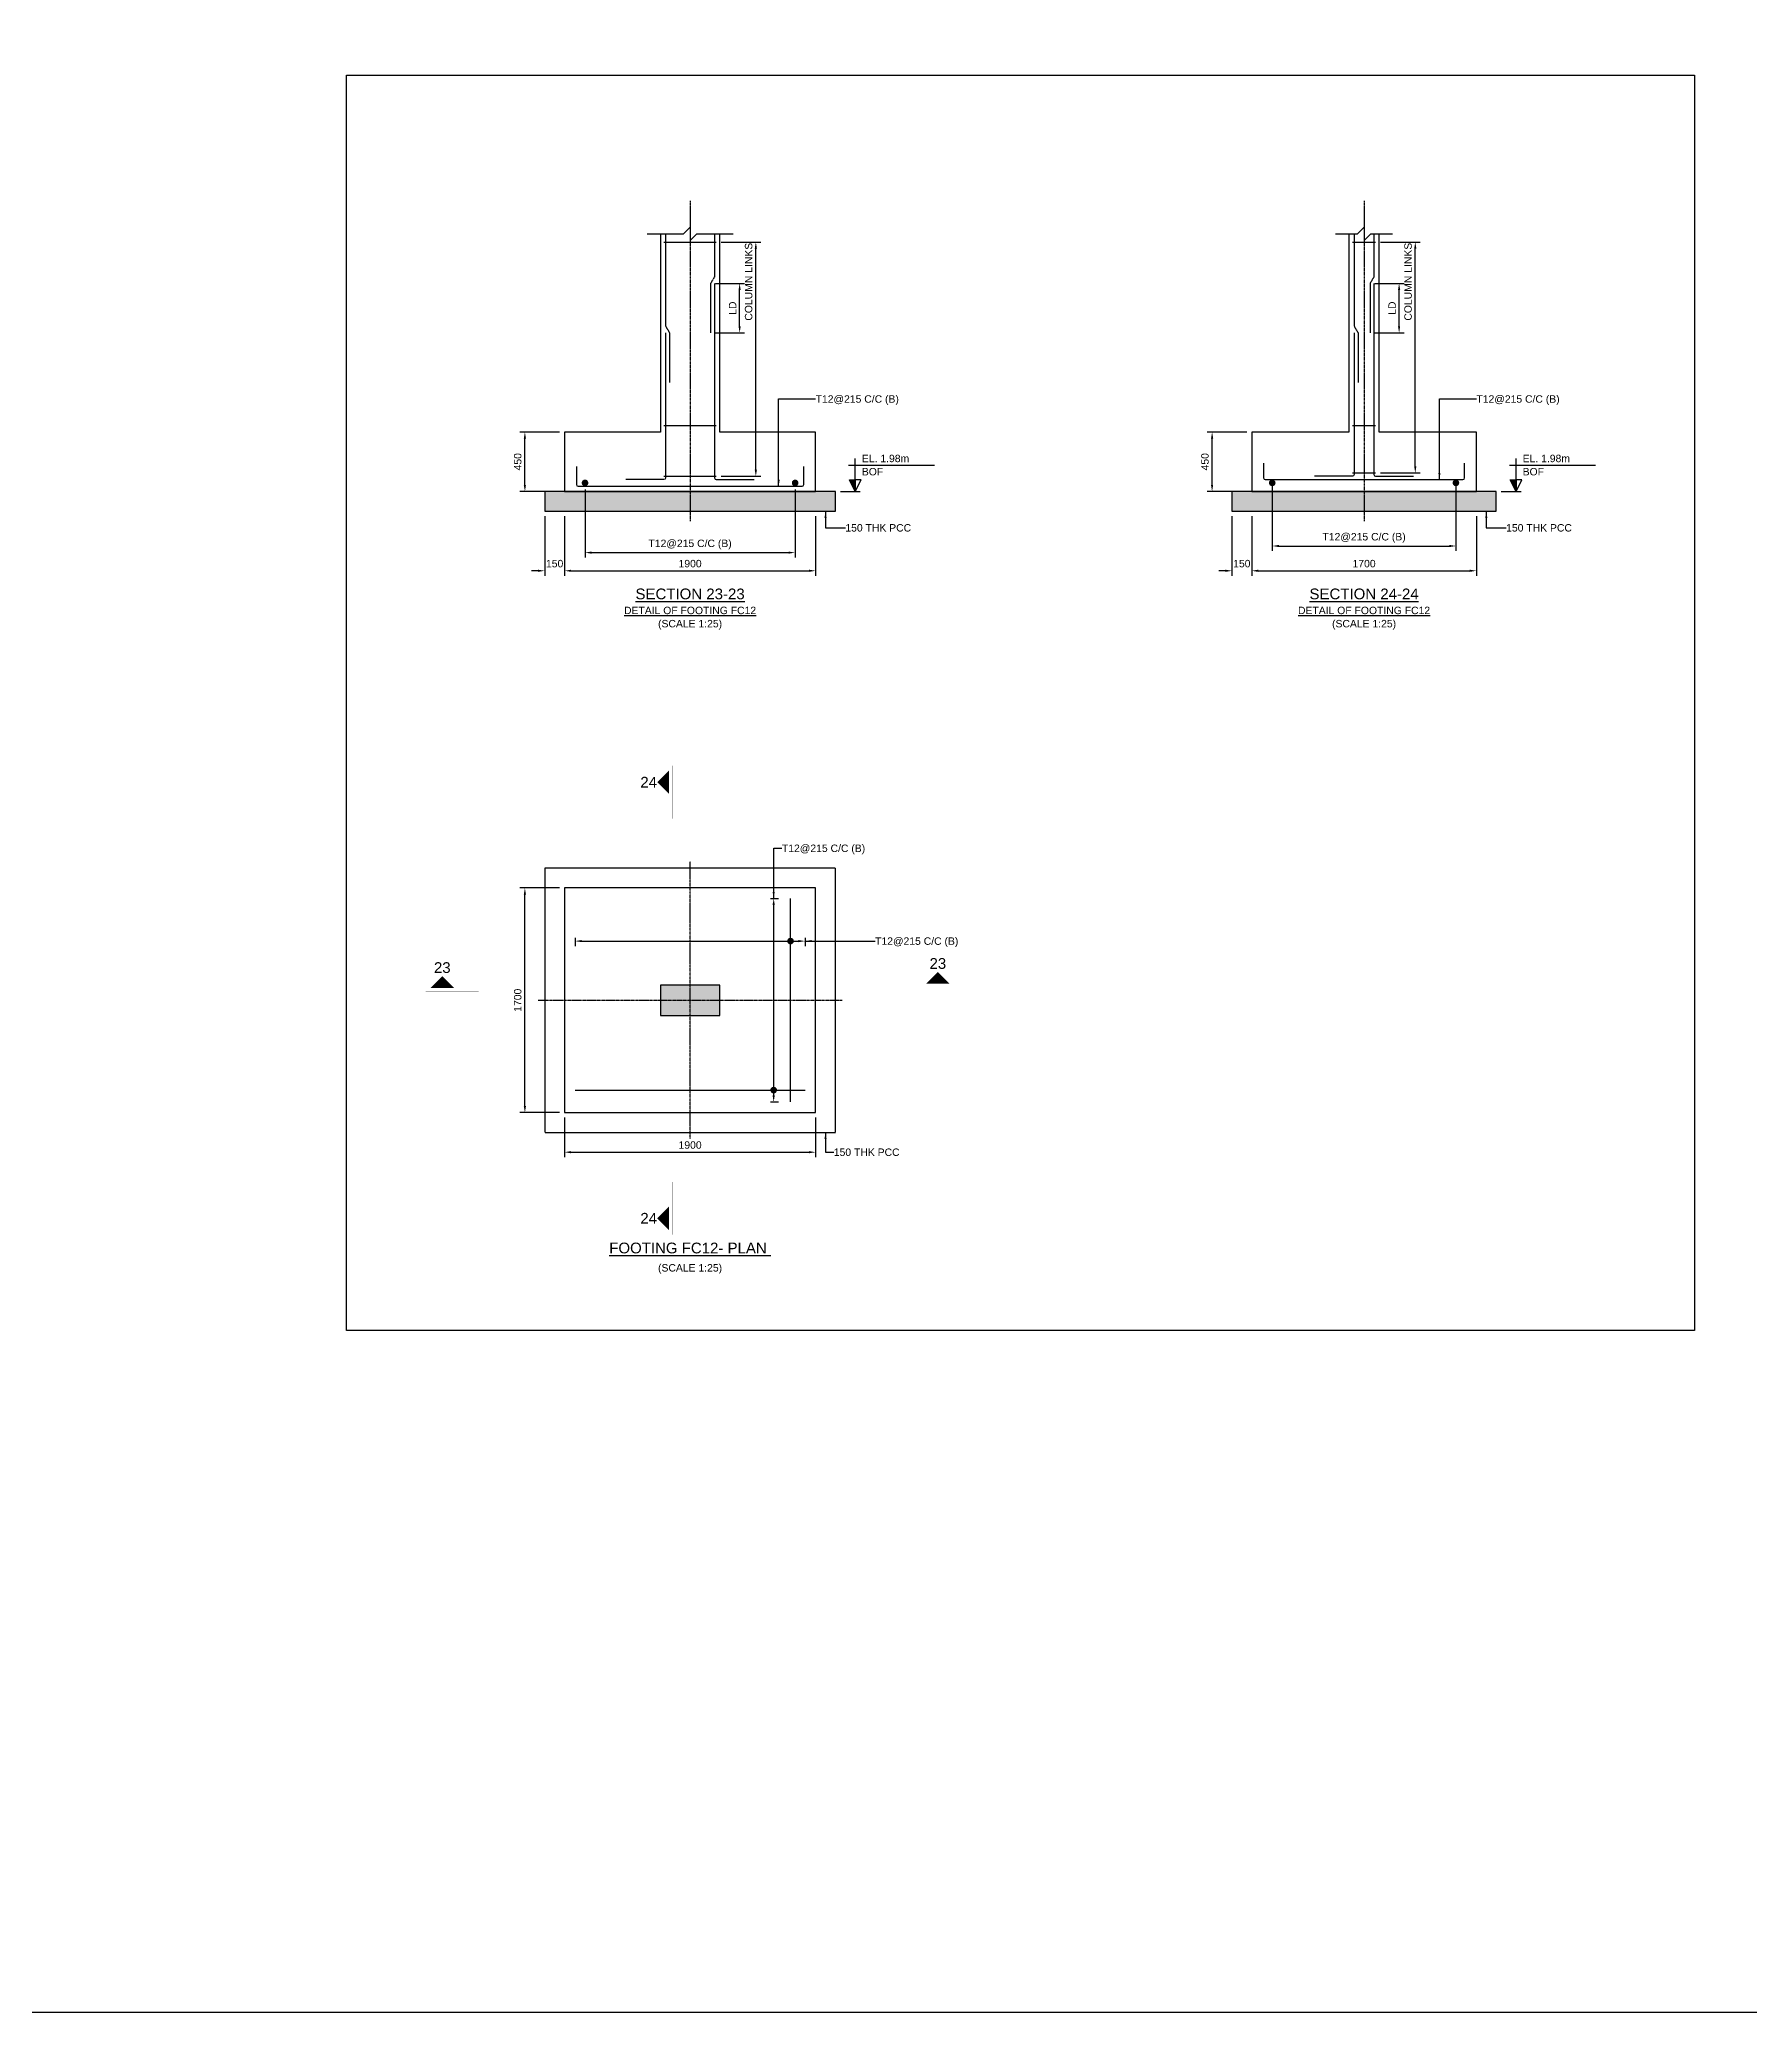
# Model space of a CAD drawing. Header units: inches. Extents: x -816171 to 9366335, y -450961 to 689132.
# Drawn here: x 5526712 to 5578472, y 141360 to 201086 of the extents above; entities that cross this region are included whole.
import ezdxf
from ezdxf.enums import TextEntityAlignment as Align

# ---------------------------------------------------------------- set-up
doc = ezdxf.new("R2010")
doc.units = ezdxf.units.IN
doc.header["$MEASUREMENT"] = 0
doc.linetypes.add('Cline', pattern=[1, 0.625, -0.125, 0.125, -0.125])
doc.linetypes.add('DASHED', pattern=[0.75, 0.5, -0.25])
for name, color, linetype in [('Center Line', 1, 'Continuous'), ('Column', 2, 'Continuous'), ('Concrete Line', 2, 'Continuous'), ('Dim', 31, 'Continuous'), ('Footing', 4, 'Continuous'), ('Labels', 4, 'Continuous'), ('PCC', 5, 'Continuous'), ('Reinforcement', 130, 'Continuous'), ('Section Mark', 5, 'Continuous'), ('Solid', 25, 'Continuous'), ('Text', 31, 'Continuous')]:
    doc.layers.add(name, color=color, linetype=linetype)
doc.styles.add('SC-FTG1', font='sanss___.ttf')
doc.styles.add('SC-FTG2', font='SansSerif')
doc.dimstyles.new('RccFooting', dxfattribs={"dimtxt": 225, "dimasz": 200, "dimexe": 150, "dimexo": 150, "dimgap": 100, "dimtad": 1, "dimtoh": 1, "dimdec": 4, "dimlfac": 0.25, "dimzin": 0, "dimdsep": 46, "dimtxsty": 'SC-FTG2', "dimcen": 0.09, "dimclrd": 8, "dimclre": 8, "dimclrt": 31, "dimadec": 0, "dimazin": 0, "dimtfac": 1, "dimtdec": 0, "dimtix": 1, "dimtofl": 0, "dimtmove": 0, "dimatfit": 3, "dimfxl": 1, "dimtolj": 1, "dimtzin": 0, "dimarcsym": 0})

# ---------------------------------------------------------------- blocks, each defined once
blk = doc.blocks.new('*D2330')
at = {"layer": 'DEFPOINTS', "color": 0, "transparency": 16777216}
for p in [(5542605, 168603), (5550205, 168603), (5550205, 167403)]:
    blk.add_point(p, dxfattribs=at)
at = {"layer": 'Dim', "color": 8, "lineweight": -2, "transparency": 16777216}
for p, q in [((5542605, 168453), (5542605, 167253)), ((5550205, 168453), (5550205, 167253)), ((5542805, 167403), (5550005, 167403))]:
    blk.add_line(p, q, dxfattribs=at)
at = {"layer": 'Dim', "color": 8, "transparency": 16777216}
for points in [[(5542805, 167436), (5542805, 167370), (5542605, 167403)], [(5550005, 167436), (5550005, 167370), (5550205, 167403)]]:
    blk.add_solid(points, dxfattribs=at)
at = {"layer": 'Dim', "color": 31, "transparency": 16777216, "insert": (5546405, 167619), "char_height": 225, "attachment_point": 5, "style": 'SC-FTG2'}
blk.add_mtext('\\A1;1900', dxfattribs=at)
blk = doc.blocks.new('*D2331')
at = {"layer": 'DEFPOINTS', "color": 0, "transparency": 16777216}
for p in [(5541405, 175403), (5542605, 175403), (5542605, 168603)]:
    blk.add_point(p, dxfattribs=at)
at = {"layer": 'Dim', "color": 8, "lineweight": -2, "transparency": 16777216}
for p, q in [((5542455, 175403), (5541255, 175403)), ((5541405, 168803), (5541405, 175203)), ((5542455, 168603), (5541255, 168603))]:
    blk.add_line(p, q, dxfattribs=at)
at = {"layer": 'Dim', "color": 8, "transparency": 16777216}
for points in [[(5541371, 175203), (5541438, 175203), (5541405, 175403)], [(5541371, 168803), (5541438, 168803), (5541405, 168603)]]:
    blk.add_solid(points, dxfattribs=at)
at = {"layer": 'Dim', "color": 31, "transparency": 16777216, "insert": (5541189, 172003), "char_height": 225, "attachment_point": 5, "rotation": 90, "style": 'SC-FTG2'}
blk.add_mtext('\\A1;1700', dxfattribs=at)
blk = doc.blocks.new('*D2332')
at = {"layer": 'DEFPOINTS', "color": 0, "transparency": 16777216}
for p in [(5548685, 175083), (5548935, 175083), (5548685, 168923)]:
    blk.add_point(p, dxfattribs=at)
at = {"layer": 'Dim', "color": 8, "lineweight": -2, "transparency": 16777216}
for p, q in [((5548835, 175083), (5549085, 175083)), ((5548935, 169123), (5548935, 174883)), ((5548835, 168923), (5549085, 168923))]:
    blk.add_line(p, q, dxfattribs=at)
at = {"layer": 'Dim', "color": 8, "transparency": 16777216}
for points in [[(5548901, 174883), (5548968, 174883), (5548935, 175083)], [(5548901, 169123), (5548968, 169123), (5548935, 168923)]]:
    blk.add_solid(points, dxfattribs=at)
blk = doc.blocks.new('*D2333')
at = {"layer": 'DEFPOINTS', "color": 0, "transparency": 16777216}
for p in [(5542925, 174043), (5549885, 174043), (5549885, 173793)]:
    blk.add_point(p, dxfattribs=at)
at = {"layer": 'Dim', "color": 8, "lineweight": -2, "transparency": 16777216}
for p, q in [((5542925, 173893), (5542925, 173643)), ((5549885, 173893), (5549885, 173643)), ((5543125, 173793), (5549685, 173793))]:
    blk.add_line(p, q, dxfattribs=at)
at = {"layer": 'Dim', "color": 8, "transparency": 16777216}
for points in [[(5543125, 173826), (5543125, 173760), (5542925, 173793)], [(5549685, 173826), (5549685, 173760), (5549885, 173793)]]:
    blk.add_solid(points, dxfattribs=at)
blk = doc.blocks.new('*D2334')
at = {"layer": 'DEFPOINTS', "color": 0, "transparency": 16777216}
for p in [(5542005, 186803), (5542605, 186803), (5542605, 185003)]:
    blk.add_point(p, dxfattribs=at)
at = {"layer": 'Dim', "color": 8, "lineweight": -2, "transparency": 16777216}
for p, q in [((5542005, 186653), (5542005, 184853)), ((5542605, 186653), (5542605, 184853)), ((5541805, 185003), (5541605, 185003)), ((5542805, 185003), (5543005, 185003))]:
    blk.add_line(p, q, dxfattribs=at)
at = {"layer": 'Dim', "color": 8, "transparency": 16777216}
for points in [[(5541805, 185036), (5541805, 184970), (5542005, 185003)], [(5542805, 185036), (5542805, 184970), (5542605, 185003)]]:
    blk.add_solid(points, dxfattribs=at)
at = {"layer": 'Dim', "color": 31, "transparency": 16777216, "insert": (5542305, 185219), "char_height": 225, "attachment_point": 5, "style": 'SC-FTG2'}
blk.add_mtext('\\A1;150', dxfattribs=at)
blk = doc.blocks.new('*D2335')
at = {"layer": 'DEFPOINTS', "color": 0, "transparency": 16777216}
for p in [(5542605, 186803), (5550205, 186803), (5550205, 185003)]:
    blk.add_point(p, dxfattribs=at)
at = {"layer": 'Dim', "color": 8, "lineweight": -2, "transparency": 16777216}
for p, q in [((5542605, 186653), (5542605, 184853)), ((5550205, 186653), (5550205, 184853)), ((5542805, 185003), (5550005, 185003))]:
    blk.add_line(p, q, dxfattribs=at)
at = {"layer": 'Dim', "color": 8, "transparency": 16777216}
for points in [[(5542805, 185036), (5542805, 184970), (5542605, 185003)], [(5550005, 185036), (5550005, 184970), (5550205, 185003)]]:
    blk.add_solid(points, dxfattribs=at)
at = {"layer": 'Dim', "color": 31, "transparency": 16777216, "insert": (5546405, 185219), "char_height": 225, "attachment_point": 5, "style": 'SC-FTG2'}
blk.add_mtext('\\A1;1900', dxfattribs=at)
blk = doc.blocks.new('*D2336')
at = {"layer": 'DEFPOINTS', "color": 0, "transparency": 16777216}
for p in [(5541405, 189203), (5542605, 189203), (5542605, 187403)]:
    blk.add_point(p, dxfattribs=at)
at = {"layer": 'Dim', "color": 8, "lineweight": -2, "transparency": 16777216}
for p, q in [((5542455, 189203), (5541255, 189203)), ((5541405, 187603), (5541405, 189003)), ((5542455, 187403), (5541255, 187403))]:
    blk.add_line(p, q, dxfattribs=at)
at = {"layer": 'Dim', "color": 8, "transparency": 16777216}
for points in [[(5541371, 189003), (5541438, 189003), (5541405, 189203)], [(5541371, 187603), (5541438, 187603), (5541405, 187403)]]:
    blk.add_solid(points, dxfattribs=at)
at = {"layer": 'Dim', "color": 31, "transparency": 16777216, "insert": (5541189, 188303), "char_height": 225, "attachment_point": 5, "rotation": 90, "style": 'SC-FTG2'}
blk.add_mtext('\\A1;450', dxfattribs=at)
blk = doc.blocks.new('*D2340')
at = {"layer": 'DEFPOINTS', "color": 0, "transparency": 16777216}
for p in [(5543225, 187613), (5549585, 187613), (5549585, 185553)]:
    blk.add_point(p, dxfattribs=at)
at = {"layer": 'Dim', "color": 8, "lineweight": -2, "transparency": 16777216}
for p, q in [((5543225, 187463), (5543225, 185403)), ((5549585, 187463), (5549585, 185403)), ((5543425, 185553), (5549385, 185553))]:
    blk.add_line(p, q, dxfattribs=at)
at = {"layer": 'Dim', "color": 8, "transparency": 16777216}
for points in [[(5543425, 185586), (5543425, 185520), (5543225, 185553)], [(5549385, 185586), (5549385, 185520), (5549585, 185553)]]:
    blk.add_solid(points, dxfattribs=at)
at = {"layer": 'Dim', "color": 31, "transparency": 16777216, "insert": (5546405, 185800), "char_height": 225, "attachment_point": 5, "style": 'SC-FTG2'}
blk.add_mtext('\\A1;T12@215 C/C (B)', dxfattribs=at)
blk = doc.blocks.new('*D2341')
at = {"layer": 'DEFPOINTS', "color": 0, "transparency": 16777216}
for p in [(5547025, 193703), (5547905, 193703), (5547025, 192203)]:
    blk.add_point(p, dxfattribs=at)
at = {"layer": 'Dim', "color": 8, "lineweight": -2, "transparency": 16777216}
for p, q in [((5547175, 193703), (5548055, 193703)), ((5547905, 192403), (5547905, 193503)), ((5547175, 192203), (5548055, 192203))]:
    blk.add_line(p, q, dxfattribs=at)
at = {"layer": 'Dim', "color": 8, "transparency": 16777216}
for points in [[(5547871, 193503), (5547938, 193503), (5547905, 193703)], [(5547871, 192403), (5547938, 192403), (5547905, 192203)]]:
    blk.add_solid(points, dxfattribs=at)
at = {"layer": 'Dim', "color": 31, "transparency": 16777216, "insert": (5547692, 192953), "char_height": 225, "attachment_point": 5, "rotation": 90, "style": 'SC-FTG2'}
blk.add_mtext('\\A1;LD', dxfattribs=at)
blk = doc.blocks.new('*D2342')
at = {"layer": 'DEFPOINTS', "color": 0, "transparency": 16777216}
for p in [(5547195, 194953), (5548395, 194953), (5547195, 187863)]:
    blk.add_point(p, dxfattribs=at)
at = {"layer": 'Dim', "color": 8, "lineweight": -2, "transparency": 16777216}
for p, q in [((5547345, 194953), (5548545, 194953)), ((5548395, 188063), (5548395, 194753)), ((5547345, 187863), (5548545, 187863))]:
    blk.add_line(p, q, dxfattribs=at)
at = {"layer": 'Dim', "color": 8, "transparency": 16777216}
for points in [[(5548361, 194753), (5548428, 194753), (5548395, 194953)], [(5548361, 188063), (5548428, 188063), (5548395, 187863)]]:
    blk.add_solid(points, dxfattribs=at)
at = {"layer": 'Dim', "color": 31, "transparency": 16777216, "insert": (5548177, 193753), "char_height": 225, "attachment_point": 5, "rotation": 90, "style": 'SC-FTG2'}
blk.add_mtext('\\A1;COLUMN LINKS', dxfattribs=at)
blk = doc.blocks.new('*D2343')
at = {"layer": 'DEFPOINTS', "color": 0, "transparency": 16777216}
for p in [(5562805, 186803), (5563405, 186803), (5563405, 185003)]:
    blk.add_point(p, dxfattribs=at)
at = {"layer": 'Dim', "color": 8, "lineweight": -2, "transparency": 16777216}
for p, q in [((5562805, 186653), (5562805, 184853)), ((5563405, 186653), (5563405, 184853)), ((5562605, 185003), (5562405, 185003)), ((5563605, 185003), (5563805, 185003))]:
    blk.add_line(p, q, dxfattribs=at)
at = {"layer": 'Dim', "color": 8, "transparency": 16777216}
for points in [[(5562605, 185036), (5562605, 184970), (5562805, 185003)], [(5563605, 185036), (5563605, 184970), (5563405, 185003)]]:
    blk.add_solid(points, dxfattribs=at)
at = {"layer": 'Dim', "color": 31, "transparency": 16777216, "insert": (5563105, 185219), "char_height": 225, "attachment_point": 5, "style": 'SC-FTG2'}
blk.add_mtext('\\A1;150', dxfattribs=at)
blk = doc.blocks.new('*D2344')
at = {"layer": 'DEFPOINTS', "color": 0, "transparency": 16777216}
for p in [(5563405, 186803), (5570205, 186803), (5570205, 185003)]:
    blk.add_point(p, dxfattribs=at)
at = {"layer": 'Dim', "color": 8, "lineweight": -2, "transparency": 16777216}
for p, q in [((5563405, 186653), (5563405, 184853)), ((5570205, 186653), (5570205, 184853)), ((5563605, 185003), (5570005, 185003))]:
    blk.add_line(p, q, dxfattribs=at)
at = {"layer": 'Dim', "color": 8, "transparency": 16777216}
for points in [[(5563605, 185036), (5563605, 184970), (5563405, 185003)], [(5570005, 185036), (5570005, 184970), (5570205, 185003)]]:
    blk.add_solid(points, dxfattribs=at)
at = {"layer": 'Dim', "color": 31, "transparency": 16777216, "insert": (5566805, 185219), "char_height": 225, "attachment_point": 5, "style": 'SC-FTG2'}
blk.add_mtext('\\A1;1700', dxfattribs=at)
blk = doc.blocks.new('*D2345')
at = {"layer": 'DEFPOINTS', "color": 0, "transparency": 16777216}
for p in [(5562205, 189203), (5563405, 189203), (5563405, 187403)]:
    blk.add_point(p, dxfattribs=at)
at = {"layer": 'Dim', "color": 8, "lineweight": -2, "transparency": 16777216}
for p, q in [((5563255, 189203), (5562055, 189203)), ((5562205, 187603), (5562205, 189003)), ((5563255, 187403), (5562055, 187403))]:
    blk.add_line(p, q, dxfattribs=at)
at = {"layer": 'Dim', "color": 8, "transparency": 16777216}
for points in [[(5562171, 189003), (5562238, 189003), (5562205, 189203)], [(5562171, 187603), (5562238, 187603), (5562205, 187403)]]:
    blk.add_solid(points, dxfattribs=at)
at = {"layer": 'Dim', "color": 31, "transparency": 16777216, "insert": (5561989, 188303), "char_height": 225, "attachment_point": 5, "rotation": 90, "style": 'SC-FTG2'}
blk.add_mtext('\\A1;450', dxfattribs=at)
blk = doc.blocks.new('*D2337')
at = {"layer": 'DEFPOINTS', "color": 0, "transparency": 16777216}
for p in [(5564025, 187813), (5569585, 187813), (5569585, 185753)]:
    blk.add_point(p, dxfattribs=at)
at = {"layer": 'Dim', "color": 8, "lineweight": -2, "transparency": 16777216}
for p, q in [((5564025, 187663), (5564025, 185603)), ((5569585, 187663), (5569585, 185603)), ((5564225, 185753), (5569385, 185753))]:
    blk.add_line(p, q, dxfattribs=at)
at = {"layer": 'Dim', "color": 8, "transparency": 16777216}
for points in [[(5564225, 185786), (5564225, 185720), (5564025, 185753)], [(5569385, 185786), (5569385, 185720), (5569585, 185753)]]:
    blk.add_solid(points, dxfattribs=at)
at = {"layer": 'Dim', "color": 31, "transparency": 16777216, "insert": (5566805, 186000), "char_height": 225, "attachment_point": 5, "style": 'SC-FTG2'}
blk.add_mtext('\\A1;T12@215 C/C (B)', dxfattribs=at)
blk = doc.blocks.new('*D2338')
at = {"layer": 'DEFPOINTS', "color": 0, "transparency": 16777216}
for p in [(5566985, 193703), (5567865, 193703), (5566985, 192203)]:
    blk.add_point(p, dxfattribs=at)
at = {"layer": 'Dim', "color": 8, "lineweight": -2, "transparency": 16777216}
for p, q in [((5567135, 193703), (5568015, 193703)), ((5567865, 192403), (5567865, 193503)), ((5567135, 192203), (5568015, 192203))]:
    blk.add_line(p, q, dxfattribs=at)
at = {"layer": 'Dim', "color": 8, "transparency": 16777216}
for points in [[(5567831, 193503), (5567898, 193503), (5567865, 193703)], [(5567831, 192403), (5567898, 192403), (5567865, 192203)]]:
    blk.add_solid(points, dxfattribs=at)
at = {"layer": 'Dim', "color": 31, "transparency": 16777216, "insert": (5567652, 192953), "char_height": 225, "attachment_point": 5, "rotation": 90, "style": 'SC-FTG2'}
blk.add_mtext('\\A1;LD', dxfattribs=at)
blk = doc.blocks.new('*D2339')
at = {"layer": 'DEFPOINTS', "color": 0, "transparency": 16777216}
for p in [(5567155, 194953), (5568355, 194953), (5567155, 187963)]:
    blk.add_point(p, dxfattribs=at)
at = {"layer": 'Dim', "color": 8, "lineweight": -2, "transparency": 16777216}
for p, q in [((5567305, 194953), (5568505, 194953)), ((5568355, 188163), (5568355, 194753)), ((5567305, 187963), (5568505, 187963))]:
    blk.add_line(p, q, dxfattribs=at)
at = {"layer": 'Dim', "color": 8, "transparency": 16777216}
for points in [[(5568321, 194753), (5568388, 194753), (5568355, 194953)], [(5568321, 188163), (5568388, 188163), (5568355, 187963)]]:
    blk.add_solid(points, dxfattribs=at)
at = {"layer": 'Dim', "color": 31, "transparency": 16777216, "insert": (5568137, 193753), "char_height": 225, "attachment_point": 5, "rotation": 90, "style": 'SC-FTG2'}
blk.add_mtext('\\A1;COLUMN LINKS', dxfattribs=at)

msp = doc.modelspace()

# ---------------------------------------------------------------- hatches: boundary and pattern name
at = {"layer": 'Solid'}
for points in [[(5551404.62407, 187403.05879), (5551229.62407, 187753.05879), (5551404.62407, 187753.05879)], [(5571404.62407, 187403.05879), (5571229.62407, 187753.05879), (5571404.62407, 187753.05879)], [(5542004.62407, 186803.05879), (5550804.62407, 186803.05879), (5550804.62407, 187403.05879), (5542004.62407, 187403.05879)], [(5562804.62407, 186803.05879), (5570804.62407, 186803.05879), (5570804.62407, 187403.05879), (5562804.62407, 187403.05879)], [(5545764.62407, 178953.05879), (5545414.62407, 178603.05879), (5545764.62407, 178253.05879), (5545764.62407, 178953.05879)], [(5538554.62407, 172379.05879), (5538904.62407, 172729.05879), (5539254.62407, 172379.05879), (5538554.62407, 172379.05879)], [(5554254.62407, 172503.05879), (5553904.62407, 172853.05879), (5553554.62407, 172503.05879), (5554254.62407, 172503.05879)], [(5545504.62407, 171543.05879), (5547304.62407, 171543.05879), (5547304.62407, 172463.05879), (5545504.62407, 172463.05879)], [(5545764.62407, 165053.05879), (5545414.62407, 165403.05879), (5545764.62407, 165753.05879), (5545764.62407, 165053.05879)]]:
    msp.add_hatch(color=256, dxfattribs=at).paths.add_polyline_path(points, flags=0)

# ---------------------------------------------------------------- linework, layer by layer
msp.add_lwpolyline([(5266849.35229, 395952.13534), (5795953.51014, 395952.13534), (5795953.51014, 141360.22388), (5266849.35229, 141360.22388)], close=True)
msp.add_lwpolyline([(5536004.62407, 162003.05879), (5536004.62407, 200003.05879), (5576804.62407, 200003.05879), (5576804.62407, 162003.05879), (5536004.62407, 162003.05879)])
at = {"layer": 'Center Line', "linetype": 'Cline'}
for points in [[(5546404.62407, 196203.05879), (5546404.62407, 186503.05879)], [(5566804.62407, 196203.05879), (5566804.62407, 186503.05879)], [(5546404.62407, 167803.05879), (5546404.62407, 176203.05879)], [(5541804.62407, 172003.05879), (5551004.62407, 172003.05879)]]:
    msp.add_lwpolyline(points, dxfattribs=at)
at = {"layer": 'Column'}
msp.add_lwpolyline([(5545504.62407, 171543.05879), (5547304.62407, 171543.05879), (5547304.62407, 172463.05879), (5545504.62407, 172463.05879), (5545504.62407, 171543.05879)], dxfattribs=at)
at = {"layer": 'Concrete Line'}
for points in [[(5545104.62407, 195203.05879), (5546204.62407, 195203.05879), (5546404.62407, 195403.05879), (5546404.62407, 195003.05879), (5546604.62407, 195203.05879), (5547704.62407, 195203.05879)], [(5565944.62407, 195203.05879), (5566604.62407, 195203.05879), (5566804.62407, 195403.05879), (5566804.62407, 195003.05879), (5567004.62407, 195203.05879), (5567664.62407, 195203.05879)], [(5545504.62407, 195203.05879), (5545504.62407, 189203.05879), (5542604.62407, 189203.05879), (5542604.62407, 187403.05879), (5550204.62407, 187403.05879), (5550204.62407, 189203.05879), (5547304.62407, 189203.05879), (5547304.62407, 195203.05879)], [(5566344.62407, 195203.05879), (5566344.62407, 189203.05879), (5563404.62407, 189203.05879), (5563404.62407, 187403.05879), (5570204.62407, 187403.05879), (5570204.62407, 189203.05879), (5567264.62407, 189203.05879), (5567264.62407, 195203.05879)]]:
    msp.add_lwpolyline(points, dxfattribs=at)
at = {"layer": 'Dim', "color": 8, "const_width": 100}
for points in [[(5549394.62407, 173793.05879, 1), (5549494.62407, 173793.05879, 1)], [(5548884.62407, 169283.05879, 1), (5548984.62407, 169283.05879, 1)]]:
    msp.add_lwpolyline(points, format="xyb", close=True, dxfattribs=at)
at = {"layer": 'Footing'}
msp.add_lwpolyline([(5542604.62407, 168603.05879), (5550204.62407, 168603.05879), (5550204.62407, 175403.05879), (5542604.62407, 175403.05879), (5542604.62407, 168603.05879)], dxfattribs=at)
at = {"layer": 'PCC'}
for points in [[(5542004.62407, 186803.05879), (5550804.62407, 186803.05879), (5550804.62407, 187403.05879), (5542004.62407, 187403.05879), (5542004.62407, 186803.05879)], [(5562804.62407, 186803.05879), (5570804.62407, 186803.05879), (5570804.62407, 187403.05879), (5562804.62407, 187403.05879), (5562804.62407, 186803.05879)]]:
    msp.add_lwpolyline(points, dxfattribs=at)
at = {"layer": 'PCC', "linetype": 'DASHED'}
msp.add_lwpolyline([(5542004.62407, 168003.05879), (5550804.62407, 168003.05879), (5550804.62407, 176003.05879), (5542004.62407, 176003.05879), (5542004.62407, 168003.05879)], dxfattribs=at)
at = {"layer": 'Reinforcement'}
for points in [[(5545614.62407, 194953.05879), (5547194.62407, 194953.05879)], [(5566454.62407, 194953.05879), (5567154.62407, 194953.05879)], [(5545614.62407, 189403.05879), (5547194.62407, 189403.05879)], [(5566454.62407, 189403.05879), (5567154.62407, 189403.05879)], [(5545614.62407, 187863.05879), (5547194.62407, 187863.05879)], [(5566454.62407, 187963.05879), (5567154.62407, 187963.05879)], [(5549444.62407, 168923.05879), (5549444.62407, 175083.05879)], [(5542924.62407, 169283.05879), (5549884.62407, 169283.05879)]]:
    msp.add_lwpolyline(points, dxfattribs=at)
at = {"layer": 'Reinforcement', "linetype": 'DASHED'}
for points in [[(5545664.62407, 195203.05879), (5545664.62407, 192403.05879), (5545784.62407, 192203.05879), (5545784.62407, 190703.05879)], [(5547144.62407, 195203.05879), (5547144.62407, 193903.05879), (5547024.62407, 193703.05879), (5547024.62407, 192203.05879)], [(5566504.62407, 195203.05879), (5566504.62407, 192403.05879), (5566624.62407, 192203.05879), (5566624.62407, 190703.05879)], [(5567104.62407, 195203.05879), (5567104.62407, 193903.05879), (5566984.62407, 193703.05879), (5566984.62407, 192203.05879)]]:
    msp.add_lwpolyline(points, dxfattribs=at)
at = {"layer": 'Reinforcement'}
for points in [[(5547144.62407, 193703.05879), (5547144.62407, 187813.05879, 0.4), (5547194.62407, 187763.05879), (5548344.62407, 187763.05879, 0.4), (5548344.62407, 187763.05879), (5548344.62407, 187763.05879)], [(5567104.62407, 193703.05879), (5567104.62407, 187913.05879, 0.4), (5567154.62407, 187863.05879), (5568304.62407, 187863.05879, 0.4), (5568304.62407, 187863.05879), (5568304.62407, 187863.05879)], [(5545664.62407, 192203.05879), (5545664.62407, 187813.05879, -0.4), (5545614.62407, 187763.05879), (5544464.62407, 187763.05879, 0.4), (5544464.62407, 187763.05879), (5544464.62407, 187763.05879)], [(5566504.62407, 192203.05879), (5566504.62407, 187913.05879, -0.4), (5566454.62407, 187863.05879), (5565304.62407, 187863.05879, 0.4), (5565304.62407, 187863.05879), (5565304.62407, 187863.05879)], [(5542964.62407, 188163.05879), (5542964.62407, 187613.05879, 0.4), (5543014.62407, 187563.05879), (5549794.62407, 187563.05879, 0.4), (5549844.62407, 187613.05879), (5549844.62407, 188163.05879)], [(5563764.62407, 188263.05879), (5563764.62407, 187813.05879, 0.4), (5563814.62407, 187763.05879), (5569794.62407, 187763.05879, 0.4), (5569844.62407, 187813.05879), (5569844.62407, 188263.05879)]]:
    msp.add_lwpolyline(points, format="xyb", dxfattribs=at)
at = {"layer": 'Reinforcement', "const_width": 100}
for points in [[(5543174.62407, 187663.05879, 1), (5543274.62407, 187663.05879, 1)], [(5549534.62407, 187663.05879, 1), (5549634.62407, 187663.05879, 1)], [(5563974.62407, 187663.05879, 1), (5564074.62407, 187663.05879, 1)], [(5569534.62407, 187663.05879, 1), (5569634.62407, 187663.05879, 1)]]:
    msp.add_lwpolyline(points, format="xyb", close=True, dxfattribs=at)
at = {"layer": 'Section Mark'}
for p, q in [((5550954.62407, 187403.05879), (5551554.62407, 187403.05879)), ((5570954.62407, 187403.05879), (5571554.62407, 187403.05879))]:
    msp.add_line(p, q, dxfattribs=at)
for points in [[(5551204.62407, 188203.05879), (5553804.62407, 188203.05879)], [(5551404.62407, 187403.05879), (5551404.62407, 188403.05879)], [(5571204.62407, 188203.05879), (5573804.62407, 188203.05879)], [(5571404.62407, 187403.05879), (5571404.62407, 188403.05879)], [(5551404.62407, 187403.05879), (5551229.62407, 187753.05879), (5551404.62407, 187753.05879), (5551404.62407, 187403.05879)], [(5551404.62407, 187403.05879), (5551579.62407, 187753.05879), (5551404.62407, 187753.05879), (5551404.62407, 187403.05879)], [(5571404.62407, 187403.05879), (5571229.62407, 187753.05879), (5571404.62407, 187753.05879), (5571404.62407, 187403.05879)], [(5571404.62407, 187403.05879), (5571579.62407, 187753.05879), (5571404.62407, 187753.05879), (5571404.62407, 187403.05879)]]:
    msp.add_lwpolyline(points, dxfattribs=at)
at = {"layer": 'Section Mark', "const_width": 5}
for points in [[(5545764.62407, 178953.05879), (5545414.62407, 178603.05879), (5545764.62407, 178253.05879), (5545764.62407, 178953.05879)], [(5545864.62407, 177503.05879), (5545864.62407, 179103.05879)], [(5538554.62407, 172379.05879), (5538904.62407, 172729.05879), (5539254.62407, 172379.05879), (5538554.62407, 172379.05879)], [(5554254.62407, 172503.05879), (5553904.62407, 172853.05879), (5553554.62407, 172503.05879), (5554254.62407, 172503.05879)], [(5540004.62407, 172279.05879), (5538404.62407, 172279.05879)], [(5552804.62407, 172403.05879), (5554404.62407, 172403.05879)], [(5545864.62407, 166503.05879), (5545864.62407, 164903.05879)], [(5545764.62407, 165053.05879), (5545414.62407, 165403.05879), (5545764.62407, 165753.05879), (5545764.62407, 165053.05879)]]:
    msp.add_lwpolyline(points, dxfattribs=at)

# ---------------------------------------------------------------- texts
at = {"layer": 'Dim', "style": 'SC-FTG2'}
for s, p in [('T12@215 C/C (B)', (5550204.62407, 190203.05879)), ('T12@215 C/C (B)', (5570204.62407, 190203.05879)), ('150 THK PCC', (5551104.62407, 186303.05879)), ('150 THK PCC', (5571104.62407, 186303.05879)), ('150 THK PCC', (5550754.62407, 167403.05879))]:
    msp.add_text(s, height=225, dxfattribs=at).set_placement(p, align=Align.MIDDLE_LEFT)
at = {"layer": 'Labels', "style": 'SC-FTG1'}
for s, p in [('%%USECTION 23-23', (5546404.62407, 184303.05879)), ('%%USECTION 24-24', (5566804.62407, 184303.05879)), ('%%uFOOTING FC12- PLAN ', (5546404.62407, 164503.05879))]:
    msp.add_text(s, height=325, dxfattribs=at).set_placement(p, align=Align.MIDDLE_CENTER)
at = {"layer": 'Section Mark', "style": 'SC-FTG1'}
for s, p in [('24', (5545152.12407, 178603.05879)), ('23', (5553904.62407, 173115.55879)), ('23', (5538904.62407, 172991.55879)), ('24', (5545152.12407, 165403.05879))]:
    msp.add_text(s, height=325, dxfattribs=at).set_placement(p, align=Align.MIDDLE_CENTER)
at = {"layer": 'Text'}
for s, style, p in [('EL. 1.98m', 'SC-FTG2', (5551604.62407, 188403.05879)), ('EL. 1.98m', 'SC-FTG2', (5571604.62407, 188403.05879)), ('BOF', 'SC-FTG2', (5551604.62407, 188003.05879)), ('BOF', 'SC-FTG2', (5571604.62407, 188003.05879)), ('T12@215 C/C (B)', 'SC-FTG1', (5549184.62407, 176603.05879)), ('T12@215 C/C (B)', 'SC-FTG1', (5552004.62407, 173793.05879))]:
    msp.add_text(s, height=225, dxfattribs=dict(at, style=style)).set_placement(p, align=Align.MIDDLE_LEFT)
at = {"layer": 'Text', "style": 'SC-FTG1'}
for s, p in [('%%UDETAIL OF FOOTING FC12', (5546404.62407, 183803.05879)), ('(SCALE 1:25)', (5546404.62407, 183403.05879)), ('%%UDETAIL OF FOOTING FC12', (5566804.62407, 183803.05879)), ('(SCALE 1:25)', (5566804.62407, 183403.05879)), ('(SCALE 1:25)', (5546404.62407, 163903.05879))]:
    msp.add_text(s, height=225, dxfattribs=at).set_placement(p, align=Align.MIDDLE_CENTER)

# ---------------------------------------------------------------- dimensions: what is measured, and where the dimension line sits
at = {"layer": 'Dim'}
for base, p1, p2, angle, text, picture, middle in [((5548394.62407, 194953.05879), (5547194.62407, 187863.05879), (5547194.62407, 194953.05879), 90, 'COLUMN LINKS', '*D2342', (5548394.62407, 193753.05879)), ((5568354.62407, 194953.05879), (5567154.62407, 187963.05879), (5567154.62407, 194953.05879), 90, 'COLUMN LINKS', '*D2339', (5568354.62407, 193753.05879)), ((5547904.62407, 193703.05879), (5547024.62407, 192203.05879), (5547024.62407, 193703.05879), 90, 'LD', '*D2341', (5547904.62407, 192953.05879)), ((5567864.62407, 193703.05879), (5566984.62407, 192203.05879), (5566984.62407, 193703.05879), 90, 'LD', '*D2338', (5567864.62407, 192953.05879)), ((5548934.62407, 175083.05879), (5548684.62407, 168923.05879), (5548684.62407, 175083.05879), 90, ' ', '*D2332', (5548934.62407, 170583.05879)), ((5549884.62407, 173793.05879), (5542924.62407, 174043.05879), (5549884.62407, 174043.05879), 0, ' ', '*D2333', (5548144.62407, 173793.05879))]:
    dim = msp.add_linear_dim(base=base, p1=p1, p2=p2, angle=angle, text=text, dimstyle='RccFooting', override={"dimjust": 0}, dxfattribs=at)
    dim.commit()
    dim.dimension.update_dxf_attribs({"geometry": picture, "text_midpoint": middle, "dimtype": 161})
for p1, p2, distance, text, picture, middle in [((5542604.62407, 187403.05879), (5542604.62407, 189203.05879), 1200, '450', '*D2336', (5541188.72901, 188303.05879)), ((5563404.62407, 187403.05879), (5563404.62407, 189203.05879), 1200, '450', '*D2345', (5561988.72901, 188303.05879)), ((5543224.62407, 187613.05879), (5549584.62407, 187613.05879), -2060, 'T12@215 C/C (B)', '*D2340', (5546404.62407, 185800.12669)), ((5564024.62407, 187813.05879), (5569584.62407, 187813.05879), -2060, 'T12@215 C/C (B)', '*D2337', (5566804.62407, 186000.12669)), ((5542004.62407, 186803.05879), (5542604.62407, 186803.05879), -1800, '150', '*D2334', (5542304.62407, 185218.95385)), ((5542604.62407, 186803.05879), (5550204.62407, 186803.05879), -1800, '1900', '*D2335', (5546404.62407, 185218.95385)), ((5562804.62407, 186803.05879), (5563404.62407, 186803.05879), -1800, '150', '*D2343', (5563104.62407, 185218.95385)), ((5563404.62407, 186803.05879), (5570204.62407, 186803.05879), -1800, '1700', '*D2344', (5566804.62407, 185218.95385)), ((5542604.62407, 168603.05879), (5542604.62407, 175403.05879), 1200, '1700', '*D2331', (5541188.72901, 172003.05879)), ((5542604.62407, 168603.05879), (5550204.62407, 168603.05879), -1200, '1900', '*D2330', (5546404.62407, 167618.95385))]:
    dim = msp.add_aligned_dim(p1=p1, p2=p2, distance=distance, text=text, dimstyle='RccFooting', dxfattribs=at)
    dim.commit()
    dim.dimension.update_dxf_attribs({"geometry": picture, "text_midpoint": middle})

# ---------------------------------------------------------------- leaders
at = {"layer": 'Dim', "color": 8}
for points in [[(5549084.62407, 187563.05879), (5549084.62407, 190203.05879), (5550204.62407, 190203.05879)], [(5569084.62407, 187763.05879), (5569084.62407, 190203.05879), (5570204.62407, 190203.05879)], [(5550504.62407, 186803.05879), (5550504.62407, 186303.05879), (5551104.62407, 186303.05879)], [(5570504.62407, 186803.05879), (5570504.62407, 186303.05879), (5571104.62407, 186303.05879)], [(5548934.62407, 175083.05879), (5548934.62407, 176603.05879), (5549184.62407, 176603.05879)], [(5549884.62407, 173793.05879), (5552004.62407, 173793.05879), (5552004.62407, 173793.05879)], [(5550504.62407, 168003.05879), (5550504.62407, 167403.05879), (5550754.62407, 167403.05879)]]:
    msp.add_leader(points, dimstyle='RccFooting', dxfattribs=at)

doc.saveas('drawing.dxf')
